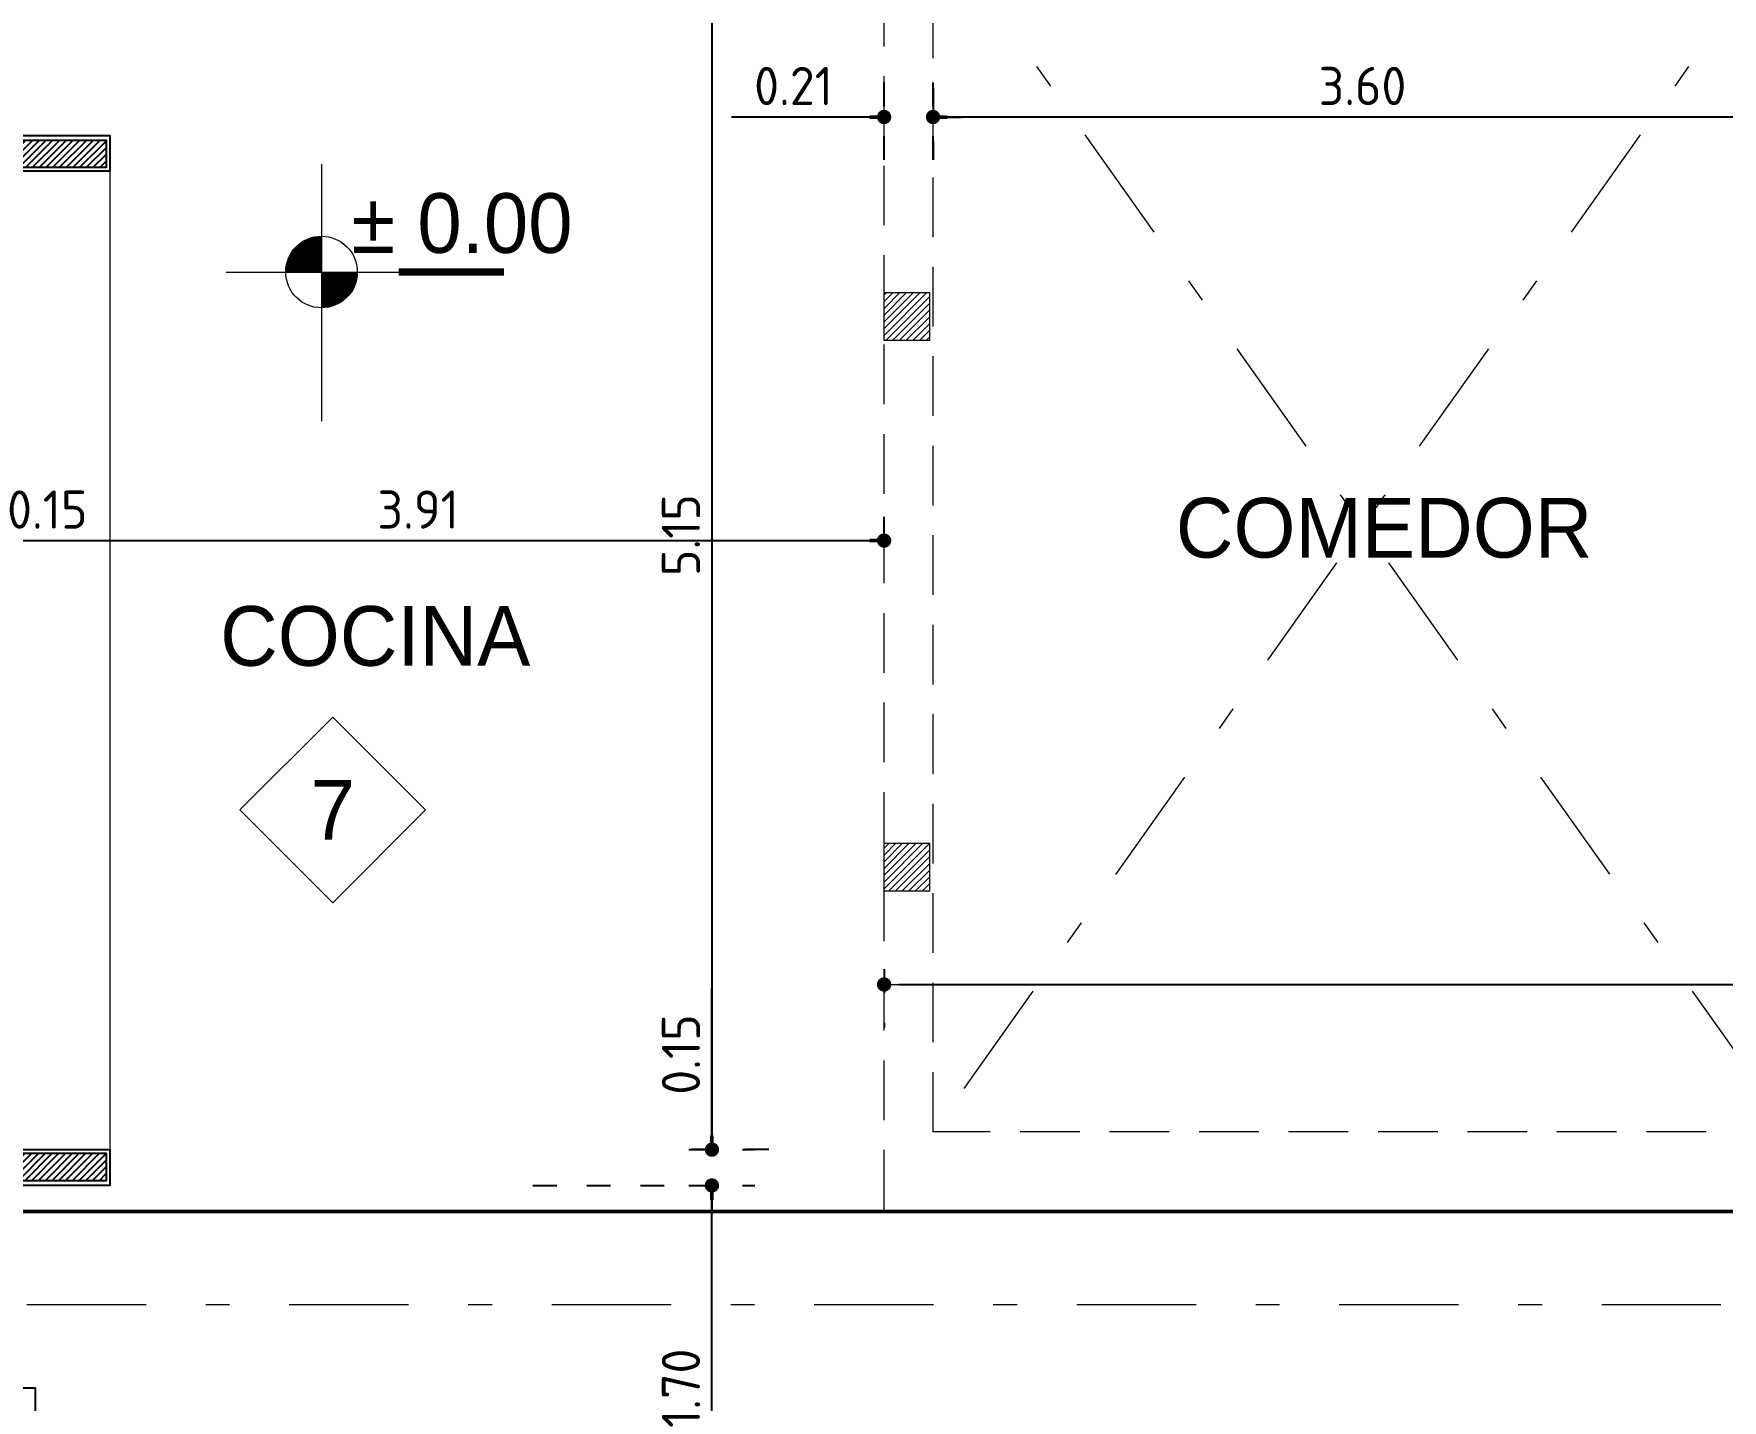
# Model space of a CAD drawing. Extents: x 233 to 569, y -241 to -74.
# Drawn here: x 242.95 to 250.02, y -178.23 to -172.51 of the extents above; entities that cross this region are included whole.
import ezdxf
from ezdxf.enums import TextEntityAlignment as Align

# ---------------------------------------------------------------- set-up
doc = ezdxf.new("R2010")
doc.units = 0
doc.header["$MEASUREMENT"] = 0
for name, pattern in [('CENTER', [2, 1.25, -0.25, 0.25, -0.25]), ('DASHDOT', [1, 0.5, -0.25, 0, -0.25]), ('DOT2', [0.125, 0, -0.125]), ('TRAZOS', [0.75, 0.5, -0.25])]:
    doc.linetypes.add(name, pattern=pattern)
doc.layers.get('0').update_dxf_attribs({"linetype": 'CONTINUOUS', "lineweight": 50})
doc.layers.get('DEFPOINTS').update_dxf_attribs({"linetype": 'CONTINUOUS'})
for name, color, linetype, lineweight in [('00 EJES DE REPLANTEO MODEL 1 Y 2', 1, 'CENTER', 20), ('2D PA ESTRUCTURA COLUMNAS BORDES', 95, 'CONTINUOUS', 9), ('2D PB ESTRUCTURA COLUMNAS BORDES', 7, 'CONTINUOUS', 0), ('AUXILIAR', 8, 'CONTINUOUS', 9), ('COTAS', 1, 'CONTINUOUS', 9), ('GRAFISMOS', 8, 'CONTINUOUS', 13), ('LETRAS', 3, 'CONTINUOUS', 35), ('TEXTOGREEN', 3, 'CONTINUOUS', 40)]:
    doc.layers.add(name, color=color, linetype=linetype, lineweight=lineweight)
for name, color, linetype in [('2D PB MUROS MAMP. HATCH', 10, 'CONTINUOUS'), ('2D PB MUROS MAMPOSTERIAS', 1, 'CONTINUOUS'), ('2D PB MUROS REVOQUES', 7, 'CONTINUOUS')]:
    doc.layers.add(name, color=color, linetype=linetype)
doc.styles.add('ARIAL', font='')
doc.styles.get("Standard").update_dxf_attribs({"font": 'bahnschrift.ttf'})
doc.styles.add('SWISS LT CN', font='bahnschrift.ttf')
doc.styles.add('SWISSLTCNBT', font='bahnschrift.ttf')
doc.styles.get('ARIAL').set_extended_font_data('DIN')
doc.dimstyles.new('PLANTA', dxfattribs={"dimscale": 0, "dimtxt": 0.16, "dimasz": 0.06, "dimexe": 0.18, "dimexo": 0, "dimgap": 0.05, "dimtad": 1, "dimzin": 0, "dimdsep": 46, "dimtxsty": 'ARIAL', "dimblk1": 'DOT', "dimblk2": 'DOT', "dimsah": 1, "dimcen": 0.09, "dimclrd": 1, "dimclre": 1, "dimclrt": 3, "dimadec": 0, "dimazin": 0, "dimtfac": 1, "dimtofl": 0, "dimtmove": 0, "dimatfit": 3, "dimldrblk": 'DOT', "dimfxl": 0.18, "dimtolj": 1, "dimtzin": 0, "dimarcsym": 0})
pattern_1 = [(45, (-120.3448, 0), (-0.7071068, 0.7071068), [])]

# ---------------------------------------------------------------- blocks, each defined once
blk = doc.blocks.new('_DOT')
at = {"color": 0, "linetype": 'ByBlock'}
blk.add_line((-0.5, 0), (-1, 0), dxfattribs=at)
at = {"color": 0, "linetype": 'ByBlock', "const_width": 0.5}
blk.add_lwpolyline([(-0.25, 0, 1), (0.25, 0, 1)], format="xyb", close=True, dxfattribs=at)
blk = doc.blocks.new('*D167')
at = {"color": 1, "linetype": 'DOT2', "lineweight": -2, "transparency": 16777216}
for p, q in [((242.6041, -174.6313), (242.6041, -174.4513)), ((246.5096, -174.6313), (246.5096, -174.4513))]:
    blk.add_line(p, q, dxfattribs=at)
at = {"color": 1, "lineweight": -2, "transparency": 16777216}
blk.add_line((242.6641, -174.6313), (246.4496, -174.6313), dxfattribs=at)
at = {"layer": 'DEFPOINTS', "color": 0, "transparency": 16777216}
for p in [(242.6041, -174.6313), (246.5096, -174.6313), (246.5096, -174.6313)]:
    blk.add_point(p, dxfattribs=at)
at = {"color": 1, "lineweight": -2, "transparency": 16777216, "xscale": 0.06, "yscale": 0.06, "zscale": 0.06, "rotation": 180}
blk.add_blockref('_DOT', (242.6041, -174.6313), dxfattribs=at)
at = {"color": 1, "lineweight": -2, "transparency": 16777216, "xscale": 0.06, "yscale": 0.06, "zscale": 0.06}
blk.add_blockref('_DOT', (246.5096, -174.6313), dxfattribs=at)
at = {"color": 3, "transparency": 16777216, "insert": (244.5569, -174.5013), "char_height": 0.16, "attachment_point": 5, "style": 'ARIAL'}
blk.add_mtext('\\A1;3.91', dxfattribs=at)
blk = doc.blocks.new('*D180')
at = {"color": 1, "linetype": 'DOT2', "lineweight": -2, "transparency": 16777216}
for p, q in [((246.7146, -172.734), (246.7146, -173.0361)), ((250.3146, -172.734), (250.3146, -173.0361))]:
    blk.add_line(p, q, dxfattribs=at)
at = {"color": 1, "lineweight": -2, "transparency": 16777216}
blk.add_line((250.2546, -172.8561), (246.7746, -172.8561), dxfattribs=at)
at = {"layer": 'DEFPOINTS', "color": 0, "transparency": 16777216}
for p in [(246.7146, -172.734), (250.3146, -172.734), (246.7146, -172.8561)]:
    blk.add_point(p, dxfattribs=at)
at = {"color": 1, "lineweight": -2, "transparency": 16777216, "xscale": 0.06, "yscale": 0.06, "zscale": 0.06, "rotation": 180}
blk.add_blockref('_DOT', (246.7146, -172.8561), dxfattribs=at)
at = {"color": 1, "lineweight": -2, "transparency": 16777216, "xscale": 0.06, "yscale": 0.06, "zscale": 0.06}
blk.add_blockref('_DOT', (250.3146, -172.8561), dxfattribs=at)
at = {"color": 3, "transparency": 16777216, "insert": (248.5146, -172.7261), "char_height": 0.16, "attachment_point": 5, "style": 'ARIAL'}
blk.add_mtext('\\A1;3.60', dxfattribs=at)
blk = doc.blocks.new('*D181')
at = {"color": 1, "linetype": 'DOT2', "lineweight": -2, "transparency": 16777216}
for p, q in [((246.5096, -173.0361), (246.5096, -172.6761)), ((246.7146, -173.0361), (246.7146, -172.6761))]:
    blk.add_line(p, q, dxfattribs=at)
at = {"color": 1, "lineweight": -2, "transparency": 16777216}
for p, q in [((246.4496, -172.8561), (245.8706, -172.8561)), ((246.7746, -172.8561), (246.8346, -172.8561))]:
    blk.add_line(p, q, dxfattribs=at)
at = {"layer": 'DEFPOINTS', "color": 0, "transparency": 16777216}
for p in [(246.5096, -172.8561), (246.5096, -173.0361), (246.7146, -173.0361)]:
    blk.add_point(p, dxfattribs=at)
at = {"color": 1, "lineweight": -2, "transparency": 16777216, "xscale": 0.06, "yscale": 0.06, "zscale": 0.06}
for p, rotation in [((246.5096, -172.8561), 7.938664484932938e-12), ((246.7146, -172.8561), 180.000000000008)]:
    blk.add_blockref('_DOT', p, dxfattribs=dict(at, rotation=rotation))
at = {"color": 3, "transparency": 16777216, "insert": (246.1301, -172.7261), "char_height": 0.16, "attachment_point": 5, "style": 'ARIAL'}
blk.add_mtext('\\A1;0.21', dxfattribs=at)
blk = doc.blocks.new('*D182')
at = {"color": 1, "linetype": 'DOT2', "lineweight": -2, "transparency": 16777216}
for p, q in [((246.027, -172.0332), (245.6081, -172.0332)), ((246.027, -177.1839), (245.6081, -177.1839))]:
    blk.add_line(p, q, dxfattribs=at)
at = {"color": 1, "lineweight": -2, "transparency": 16777216}
blk.add_line((245.7881, -172.0932), (245.7881, -177.1239), dxfattribs=at)
at = {"layer": 'DEFPOINTS', "color": 0, "transparency": 16777216}
for p in [(246.027, -172.0332), (245.7881, -177.1839), (246.027, -177.1839)]:
    blk.add_point(p, dxfattribs=at)
at = {"color": 1, "lineweight": -2, "transparency": 16777216, "xscale": 0.06, "yscale": 0.06, "zscale": 0.06}
for p, rotation in [((245.7881, -172.0332), 90), ((245.7881, -177.1839), 270)]:
    blk.add_blockref('_DOT', p, dxfattribs=dict(at, rotation=rotation))
at = {"color": 3, "transparency": 16777216, "insert": (245.6581, -174.6085), "char_height": 0.16, "attachment_point": 5, "rotation": 90, "style": 'ARIAL'}
blk.add_mtext('\\A1;5.15', dxfattribs=at)
blk = doc.blocks.new('*D184')
at = {"color": 1, "linetype": 'DOT2', "lineweight": -2, "transparency": 16777216}
for p, q in [((245.0382, -177.3339), (245.9681, -177.3339)), ((245.0382, -179.0339), (245.9681, -179.0339))]:
    blk.add_line(p, q, dxfattribs=at)
at = {"color": 1, "lineweight": -2, "transparency": 16777216}
blk.add_line((245.7881, -178.9739), (245.7881, -177.3939), dxfattribs=at)
at = {"layer": 'DEFPOINTS', "color": 0, "transparency": 16777216}
for p in [(245.0382, -177.3339), (245.7881, -177.3339), (245.0382, -179.0339)]:
    blk.add_point(p, dxfattribs=at)
at = {"color": 1, "lineweight": -2, "transparency": 16777216, "xscale": 0.06, "yscale": 0.06, "zscale": 0.06}
for p, rotation in [((245.7881, -177.3339), 90), ((245.7881, -179.0339), 270)]:
    blk.add_blockref('_DOT', p, dxfattribs=dict(at, rotation=rotation))
at = {"color": 3, "transparency": 16777216, "insert": (245.6581, -178.1839), "char_height": 0.16, "attachment_point": 5, "rotation": 90, "style": 'ARIAL'}
blk.add_mtext('\\A1;1.70', dxfattribs=at)
blk = doc.blocks.new('*D185')
at = {"color": 1, "lineweight": -2, "transparency": 16777216}
for p, q in [((245.7881, -177.1239), (245.7881, -176.5067)), ((245.7881, -177.3939), (245.7881, -177.4539))]:
    blk.add_line(p, q, dxfattribs=at)
at = {"color": 1, "linetype": 'DOT2', "lineweight": -2, "transparency": 16777216}
for p, q in [((245.6915, -177.1839), (245.9681, -177.1839)), ((245.6915, -177.3339), (245.9681, -177.3339))]:
    blk.add_line(p, q, dxfattribs=at)
at = {"layer": 'DEFPOINTS', "color": 0, "transparency": 16777216}
for p in [(245.6915, -177.1839), (245.7881, -177.1839), (245.6915, -177.3339)]:
    blk.add_point(p, dxfattribs=at)
at = {"color": 1, "lineweight": -2, "transparency": 16777216, "xscale": 0.06, "yscale": 0.06, "zscale": 0.06}
for p, rotation in [((245.7881, -177.1839), 270), ((245.7881, -177.3339), 90)]:
    blk.add_blockref('_DOT', p, dxfattribs=dict(at, rotation=rotation))
at = {"color": 3, "transparency": 16777216, "insert": (245.6581, -176.7853), "char_height": 0.16, "attachment_point": 5, "rotation": 90, "style": 'ARIAL'}
blk.add_mtext('\\A1;0.15', dxfattribs=at)
blk = doc.blocks.new('*D190')
at = {"layer": 'COTAS', "color": 1, "linetype": 'DOT2', "lineweight": -2, "transparency": 16777216}
for p, q in [((242.4541, -174.5068), (242.4541, -174.8113)), ((242.6041, -174.5068), (242.6041, -174.8113))]:
    blk.add_line(p, q, dxfattribs=at)
at = {"layer": 'COTAS', "color": 1, "lineweight": -2, "transparency": 16777216}
for p, q in [((242.3941, -174.6313), (242.3341, -174.6313)), ((242.6641, -174.6313), (243.2813, -174.6313))]:
    blk.add_line(p, q, dxfattribs=at)
at = {"layer": 'DEFPOINTS', "color": 0, "transparency": 16777216}
for p in [(242.4541, -174.5068), (242.6041, -174.5068), (242.6041, -174.6313)]:
    blk.add_point(p, dxfattribs=at)
at = {"layer": 'COTAS', "color": 1, "lineweight": -2, "transparency": 16777216, "xscale": 0.06, "yscale": 0.06, "zscale": 0.06}
blk.add_blockref('_DOT', (242.4541, -174.6313), dxfattribs=at)
at = {"layer": 'COTAS', "color": 1, "lineweight": -2, "transparency": 16777216, "xscale": 0.06, "yscale": 0.06, "zscale": 0.06, "rotation": 180}
blk.add_blockref('_DOT', (242.6041, -174.6313), dxfattribs=at)
at = {"layer": 'COTAS', "color": 3, "transparency": 16777216, "insert": (243.0027, -174.5013), "char_height": 0.16, "attachment_point": 5, "style": 'ARIAL'}
blk.add_mtext('\\A1;0.15', dxfattribs=at)
blk = doc.blocks.new('*D418')
at = {"layer": 'COTAS', "color": 1, "linetype": 'DOT2', "lineweight": -2, "transparency": 16777216}
for p, q in [((246.5096, -176.4277), (246.5096, -176.6717)), ((257.715, -176.4277), (257.715, -176.6717))]:
    blk.add_line(p, q, dxfattribs=at)
at = {"layer": 'COTAS', "color": 1, "lineweight": -2, "transparency": 16777216}
blk.add_line((246.5696, -176.4917), (257.655, -176.4917), dxfattribs=at)
at = {"layer": 'DEFPOINTS', "color": 0, "transparency": 16777216}
for p in [(246.5096, -176.4277), (257.715, -176.4277), (257.715, -176.4917)]:
    blk.add_point(p, dxfattribs=at)
at = {"layer": 'COTAS', "color": 1, "lineweight": -2, "transparency": 16777216, "xscale": 0.06, "yscale": 0.06, "zscale": 0.06, "rotation": 180}
blk.add_blockref('_DOT', (246.5096, -176.4917), dxfattribs=at)
at = {"layer": 'COTAS', "color": 1, "lineweight": -2, "transparency": 16777216, "xscale": 0.06, "yscale": 0.06, "zscale": 0.06}
blk.add_blockref('_DOT', (257.715, -176.4917), dxfattribs=at)
at = {"layer": 'COTAS', "color": 3, "transparency": 16777216, "insert": (252.1123, -176.3617), "char_height": 0.16, "attachment_point": 5, "style": 'ARIAL'}
blk.add_mtext('\\A1;11.21', dxfattribs=at)

msp = doc.modelspace()

# ---------------------------------------------------------------- hatches: boundary and pattern name
at = {"layer": '2D PB MUROS MAMP. HATCH'}
h = msp.add_hatch(dxfattribs=at)
h.set_pattern_fill('_USER', color=256, scale=0.02, angle=45, pattern_type=0)
h.set_pattern_definition([(45, (-132.286063, -53.149484), (-0.0141421356, 0.0141421356), [])])
h.paths.add_polyline_path([(243.2491, -177.1989), (242.5841, -177.1989), (242.5841, -173.0682), (243.2491, -173.0682), (243.2491, -172.9532), (242.1982, -172.9532), (242.1982, -173.133), (242.4741, -173.133), (242.4741, -177.134), (242.1982, -177.134), (242.1982, -177.3139), (242.1982, -177.3139), (243.2491, -177.3139)])
at = {"layer": 'COTAS'}
h = msp.add_hatch(dxfattribs=at)
h.set_pattern_fill('_USER', color=256, angle=45, pattern_type=0)
h.set_pattern_definition(pattern_1)
h.paths.add_polyline_path([(246.6997, -173.5918), (246.5096, -173.5918), (246.5096, -173.7928), (246.6996, -173.7928)])
h.paths.add_polyline_path([(246.6996, -175.9001), (246.5096, -175.9001), (246.5096, -176.101), (246.6996, -176.101)])
h = msp.add_hatch(dxfattribs=at)
h.set_pattern_fill('_USER', color=256, angle=45, pattern_type=0)
h.set_pattern_definition(pattern_1)
h.paths.add_polyline_path([(246.6997, -173.5918), (246.5096, -173.5918), (246.5096, -173.7928), (246.6996, -173.7928)])
h.paths.add_polyline_path([(246.6996, -175.9001), (246.5096, -175.9001), (246.5096, -176.101), (246.6996, -176.101)])
h = msp.add_hatch(dxfattribs=at)
h.set_pattern_fill('_USER', color=256, scale=0.02, angle=45, pattern_type=0)
h.set_pattern_definition([(45, (-120.344762, 0), (-0.0141421356, 0.0141421356), [])])
h.paths.add_polyline_path([(246.6997, -173.5918), (246.5096, -173.5918), (246.5096, -173.7928), (246.6996, -173.7928)])
h.paths.add_polyline_path([(246.6996, -175.9001), (246.5096, -175.9001), (246.5096, -176.101), (246.6996, -176.101)])

# ---------------------------------------------------------------- linework, layer by layer
msp.add_line((259.2769, -177.4428), (233.7816, -177.4428))
at = {"const_width": 0.03}
msp.add_lwpolyline([(244.9162, -173.5057), (244.4749, -173.5057)], dxfattribs=at)
at = {"layer": '00 EJES DE REPLANTEO MODEL 1 Y 2', "linetype": 'DASHDOT'}
msp.add_line((259.9169, -177.834, -0.5495), (236.3688, -177.834, -0.5495), dxfattribs=at)
at = {"layer": '2D PA ESTRUCTURA COLUMNAS BORDES'}
msp.add_lwpolyline([(246.6996, -175.9001), (246.6996, -176.101), (246.5096, -176.101), (246.5096, -175.9001)], close=True, dxfattribs=at)
at = {"layer": '2D PB ESTRUCTURA COLUMNAS BORDES'}
for points in [[(246.6997, -173.5918), (246.6996, -173.7928), (246.5096, -173.7928), (246.5096, -173.5918)], [(246.5096, -175.9001), (246.6996, -175.9001), (246.6996, -176.101), (246.5096, -176.101)]]:
    msp.add_lwpolyline(points, close=True, dxfattribs=at)
at = {"layer": '2D PB MUROS MAMPOSTERIAS'}
msp.add_lwpolyline([(241.8489, -172.9532), (243.2491, -172.9532), (243.2491, -173.0682), (242.5841, -173.0682), (242.5841, -177.1989), (243.2491, -177.1989), (243.2491, -177.3139), (241.8489, -177.3139), (241.8489, -177.134), (242.4741, -177.134), (242.4741, -173.133), (241.8489, -173.133)], close=True, dxfattribs=at)
at = {"layer": '2D PB MUROS REVOQUES'}
msp.add_lwpolyline([(241.8289, -172.9332), (243.2641, -172.9332), (243.2641, -173.0832), (242.6041, -173.0832), (242.6041, -177.1839), (243.2641, -177.1839), (243.2641, -177.3339), (241.8289, -177.3339), (241.8289, -177.114), (242.4541, -177.114), (242.4541, -173.1531), (241.8289, -173.1531)], close=True, dxfattribs=at)
msp.add_lwpolyline([(242.9535, -179.0338), (242.9535, -178.184), (242.8035, -178.184), (242.8035, -178.5339)], dxfattribs=at)
at = {"layer": 'AUXILIAR', "linetype": 'TRAZOS', "ltscale": 0.5}
for p, q in [((246.5096, -177.4351), (246.5096, -166.8463)), ((246.7146, -177.1091), (246.7146, -172.1086)), ((250.3296, -177.1091), (246.7147, -177.1091))]:
    msp.add_line(p, q, dxfattribs=at)
at = {"layer": 'COTAS'}
for p, q in [((244.152, -173.0544), (244.152, -174.1305)), ((243.7525, -173.5057), (244.9162, -173.5057))]:
    msp.add_line(p, q, dxfattribs=at)
msp.add_lwpolyline([(244.1991, -176.1492), (244.588, -175.7603), (244.1991, -175.3714), (243.8102, -175.7603)], close=True, dxfattribs=at)
msp.add_circle((244.152, -173.5057), 0.15, dxfattribs=at)
at = {"layer": 'GRAFISMOS', "linetype": 'DASHDOT'}
for p, q in [((246.7146, -172.0332), (250.3146, -177.1091)), ((250.3146, -172.0332), (246.7147, -177.1091))]:
    msp.add_line(p, q, dxfattribs=at)
at = {"layer": 'GRAFISMOS'}
msp.add_line((243.2641, -173.0832), (243.2641, -177.1839), dxfattribs=at)
at = {"layer": 'LETRAS', "const_width": 0.15}
for points in [[(244.152, -173.4307, 0.414214), (244.077, -173.5057)], [(244.152, -173.5807, 0.414214), (244.227, -173.5057)]]:
    msp.add_lwpolyline(points, format="xyb", dxfattribs=at)

# ---------------------------------------------------------------- texts
at = {"layer": 'LETRAS', "style": 'SWISS LT CN'}
msp.add_text('± 0.00', height=0.25, dxfattribs=at).set_placement((244.2771, -173.4256))
at = {"layer": 'TEXTOGREEN'}
for s, p in [('COMEDOR', (247.7322, -174.7025)), ('COCINA', (243.727, -175.1559))]:
    msp.add_text(s, height=0.25, dxfattribs=at).set_placement(p)
at = {"layer": 'TEXTOGREEN', "style": 'SWISSLTCNBT'}
msp.add_text('7', height=0.25, dxfattribs=at).set_placement((244.1991, -175.7603), align=Align.MIDDLE_CENTER)

# ---------------------------------------------------------------- dimensions: what is measured, and where the dimension line sits
for p1, p2, distance, picture, middle in [((246.027, -172.0332), (246.027, -177.1839), -0.2389, '*D182', (245.6581, -174.6085)), ((246.71465, -173.03614), (246.50964, -173.03614), -0.18, '*D181', (246.13012, -172.72614)), ((250.3146, -172.734), (246.7146, -172.734), 0.1221, '*D180', (248.5146, -172.7261)), ((242.6041, -174.6313), (246.5096, -174.6313), 0, '*D167', (244.5569, -174.5013)), ((245.6915, -177.3339), (245.6915, -177.1839), -0.0966, '*D185', (245.6581, -176.7853)), ((245.0382, -179.0339), (245.0382, -177.3339), -0.7499, '*D184', (245.6581, -178.1839))]:
    dim = msp.add_aligned_dim(p1=p1, p2=p2, distance=distance, dimstyle='PLANTA', override={"dimscale": 1, "dimfxl": 1.25})
    dim.commit()
    dim.dimension.update_dxf_attribs({"geometry": picture, "text_midpoint": middle})
at = {"layer": 'COTAS'}
for p1, p2, distance, picture, middle in [((242.4541, -174.5068), (242.6041, -174.5068), -0.1245, '*D190', (243.0027, -174.5013)), ((246.5096, -176.4277), (257.715, -176.4277), -0.0639, '*D418', (252.1123, -176.3617))]:
    dim = msp.add_aligned_dim(p1=p1, p2=p2, distance=distance, dimstyle='PLANTA', override={"dimscale": 1}, dxfattribs=at)
    dim.commit()
    dim.dimension.update_dxf_attribs({"geometry": picture, "text_midpoint": middle})

doc.saveas('drawing.dxf')
